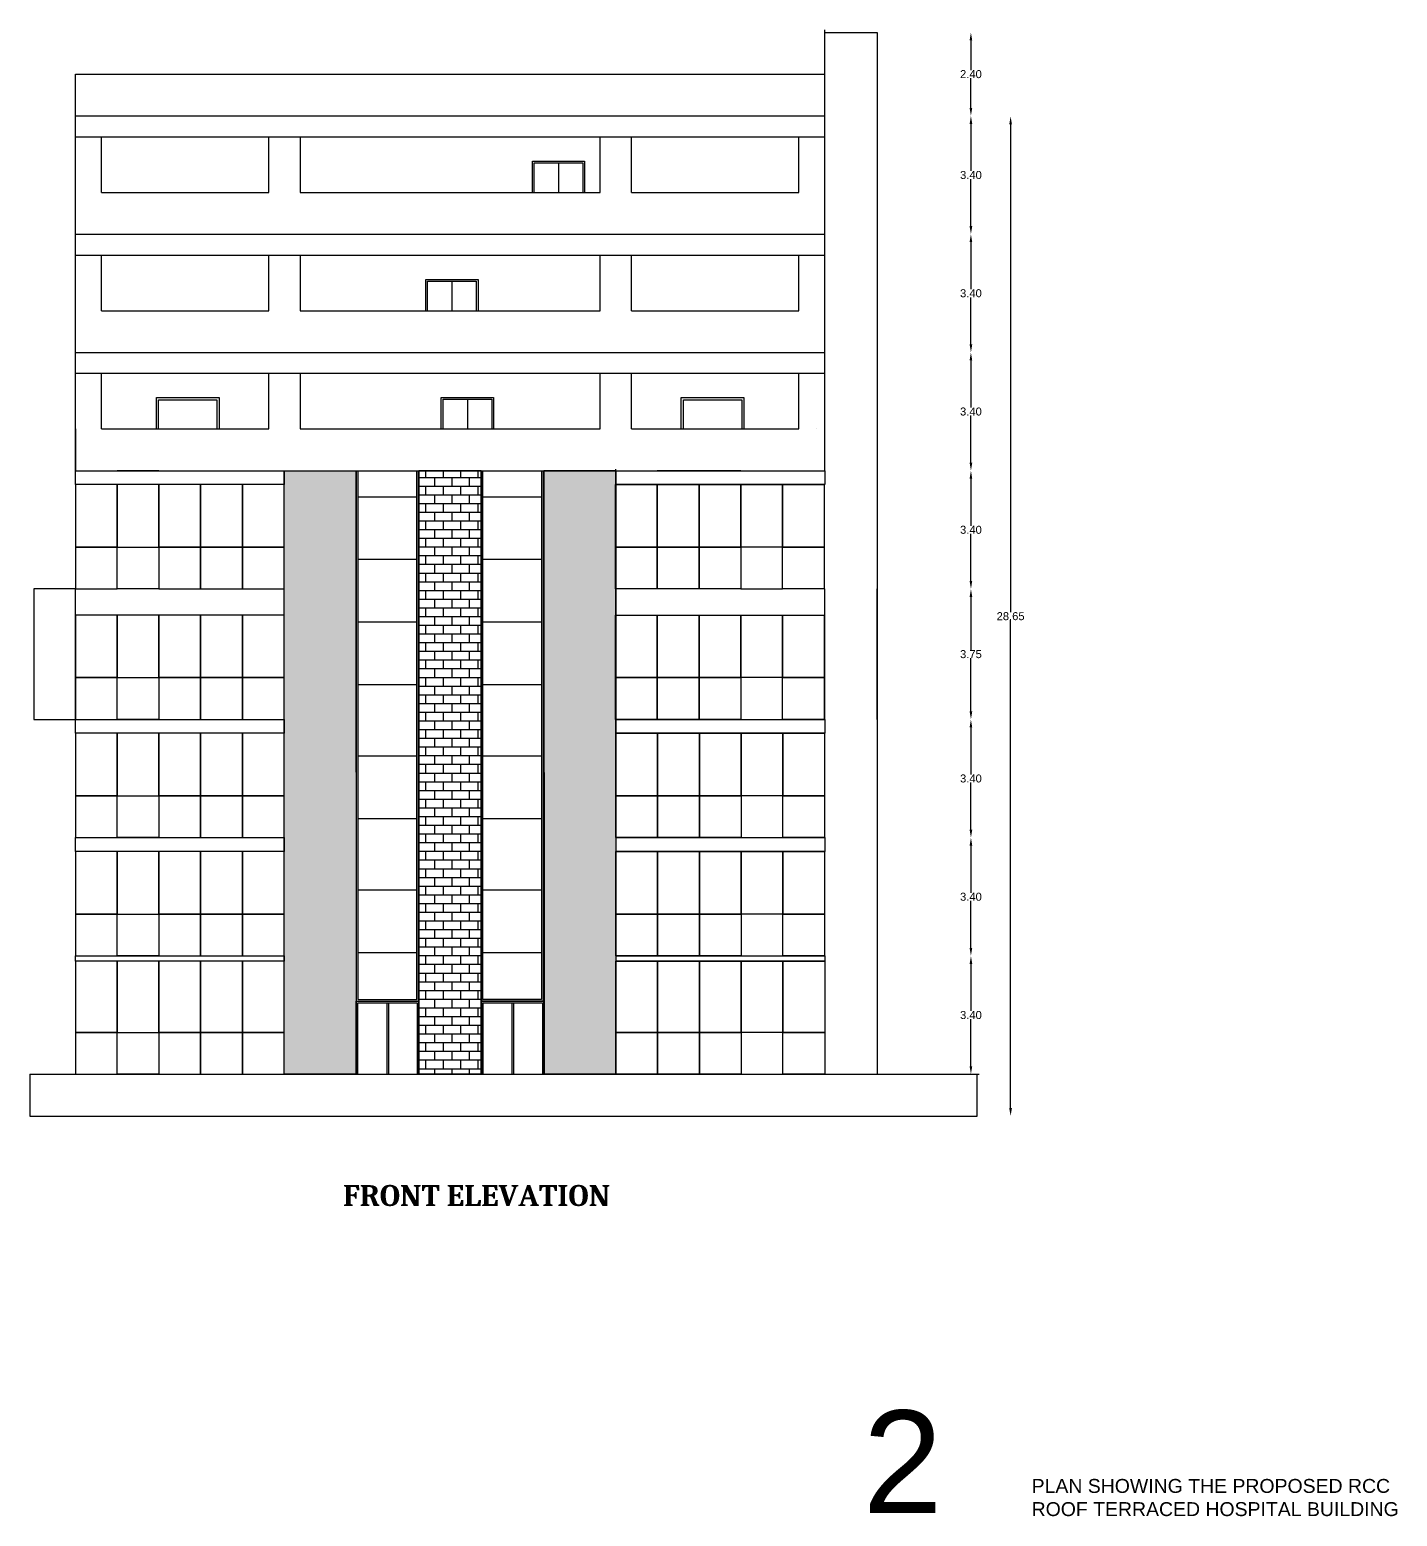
# Model space of a CAD drawing. Header units: metres. Extents: x -38 to 401, y 28 to 287.
# Drawn here: x 253.47 to 292.79, y 218.32 to 261.06 of the extents above; entities that cross this region are included whole.
import ezdxf

# ---------------------------------------------------------------- set-up
doc = ezdxf.new("R2010")
doc.units = ezdxf.units.M
doc.styles.get("Standard").update_dxf_attribs({"font": 'arial.ttf'})
doc.dimstyles.get("Standard").update_dxf_attribs({"dimtxt": 0.18, "dimasz": 0.18, "dimexe": 0.18, "dimexo": 0.0625, "dimgap": 0.09, "dimtad": 0, "dimtih": 1, "dimtoh": 1, "dimdec": 4, "dimzin": 0, "dimdsep": 46, "dimtxsty": 'Standard', "dimcen": 0.09, "dimadec": 0, "dimazin": 0, "dimtfac": 1, "dimtdec": 4, "dimtofl": 0, "dimtmove": 0, "dimatfit": 3, "dimfxl": 0, "dimtolj": 1, "dimtzin": 0, "dimarcsym": 0})

# ---------------------------------------------------------------- blocks, each defined once
blk = doc.blocks.new('*D74')
at = {"color": 0, "lineweight": -2}
for p, q in [((280.534, 234.199), (280.534, 232.847)), ((280.534, 231.259), (280.534, 232.612))]:
    blk.add_line(p, q, dxfattribs=at)
at = {"color": 0}
for points in [[(280.496, 234.199), (280.572, 234.199), (280.534, 234.429)], [(280.496, 231.259), (280.572, 231.259), (280.534, 231.029)]]:
    blk.add_solid(points, dxfattribs=at)
at = {"layer": 'Defpoints', "color": 0}
for p in [(277.836, 234.429), (280.534, 234.429), (277.836, 231.029)]:
    blk.add_point(p, dxfattribs=at)
at = {"color": 0, "lineweight": 25, "insert": (280.534, 232.729), "char_height": 0.23, "attachment_point": 5}
blk.add_mtext('\\A1;3.40', dxfattribs=at)
blk = doc.blocks.new('*D75')
at = {"color": 0, "lineweight": -2}
for p, q in [((280.534, 237.599), (280.534, 236.247)), ((280.534, 234.659), (280.534, 236.012))]:
    blk.add_line(p, q, dxfattribs=at)
at = {"color": 0}
for points in [[(280.496, 237.599), (280.572, 237.599), (280.534, 237.829)], [(280.496, 234.659), (280.572, 234.659), (280.534, 234.429)]]:
    blk.add_solid(points, dxfattribs=at)
at = {"layer": 'Defpoints', "color": 0}
for p in [(277.836, 237.829), (280.534, 237.829), (277.836, 234.429)]:
    blk.add_point(p, dxfattribs=at)
at = {"color": 0, "lineweight": 25, "insert": (280.534, 236.129), "char_height": 0.23, "attachment_point": 5}
blk.add_mtext('\\A1;3.40', dxfattribs=at)
blk = doc.blocks.new('*D76')
at = {"color": 0, "lineweight": -2}
for p, q in [((280.534, 240.999), (280.534, 239.647)), ((280.534, 238.059), (280.534, 239.412))]:
    blk.add_line(p, q, dxfattribs=at)
at = {"color": 0}
for points in [[(280.496, 240.999), (280.572, 240.999), (280.534, 241.229)], [(280.496, 238.059), (280.572, 238.059), (280.534, 237.829)]]:
    blk.add_solid(points, dxfattribs=at)
at = {"layer": 'Defpoints', "color": 0}
for p in [(277.836, 241.229), (280.534, 241.229), (277.836, 237.829)]:
    blk.add_point(p, dxfattribs=at)
at = {"color": 0, "lineweight": 25, "insert": (280.534, 239.529), "char_height": 0.23, "attachment_point": 5}
blk.add_mtext('\\A1;3.40', dxfattribs=at)
blk = doc.blocks.new('*D77')
at = {"color": 0, "lineweight": -2}
for p, q in [((280.534, 244.749), (280.534, 243.222)), ((280.534, 241.459), (280.534, 242.987))]:
    blk.add_line(p, q, dxfattribs=at)
at = {"color": 0}
for points in [[(280.496, 244.749), (280.572, 244.749), (280.534, 244.979)], [(280.496, 241.459), (280.572, 241.459), (280.534, 241.229)]]:
    blk.add_solid(points, dxfattribs=at)
at = {"layer": 'Defpoints', "color": 0}
for p in [(277.836, 244.979), (280.534, 244.979), (277.836, 241.229)]:
    blk.add_point(p, dxfattribs=at)
at = {"color": 0, "lineweight": 25, "insert": (280.534, 243.104), "char_height": 0.23, "attachment_point": 5}
blk.add_mtext('\\A1;3.75', dxfattribs=at)
blk = doc.blocks.new('*D78')
at = {"color": 0, "lineweight": -2}
for p, q in [((280.534, 248.149), (280.534, 246.797)), ((280.534, 245.209), (280.534, 246.562))]:
    blk.add_line(p, q, dxfattribs=at)
at = {"color": 0}
for points in [[(280.496, 248.149), (280.572, 248.149), (280.534, 248.379)], [(280.496, 245.209), (280.572, 245.209), (280.534, 244.979)]]:
    blk.add_solid(points, dxfattribs=at)
at = {"layer": 'Defpoints', "color": 0}
for p in [(277.836, 248.379), (280.534, 248.379), (277.836, 244.979)]:
    blk.add_point(p, dxfattribs=at)
at = {"color": 0, "lineweight": 25, "insert": (280.534, 246.679), "char_height": 0.23, "attachment_point": 5}
blk.add_mtext('\\A1;3.40', dxfattribs=at)
blk = doc.blocks.new('*D79')
at = {"color": 0, "lineweight": -2}
for p, q in [((280.534, 251.549), (280.534, 250.197)), ((280.534, 248.609), (280.534, 249.962))]:
    blk.add_line(p, q, dxfattribs=at)
at = {"color": 0}
for points in [[(280.496, 251.549), (280.572, 251.549), (280.534, 251.779)], [(280.496, 248.609), (280.572, 248.609), (280.534, 248.379)]]:
    blk.add_solid(points, dxfattribs=at)
at = {"layer": 'Defpoints', "color": 0}
for p in [(277.836, 251.779), (280.534, 251.779), (277.836, 248.379)]:
    blk.add_point(p, dxfattribs=at)
at = {"color": 0, "lineweight": 25, "insert": (280.534, 250.079), "char_height": 0.23, "attachment_point": 5}
blk.add_mtext('\\A1;3.40', dxfattribs=at)
blk = doc.blocks.new('*D80')
at = {"color": 0, "lineweight": -2}
for p, q in [((280.534, 254.949), (280.534, 253.597)), ((280.534, 252.009), (280.534, 253.362))]:
    blk.add_line(p, q, dxfattribs=at)
at = {"color": 0}
for points in [[(280.496, 254.949), (280.572, 254.949), (280.534, 255.179)], [(280.496, 252.009), (280.572, 252.009), (280.534, 251.779)]]:
    blk.add_solid(points, dxfattribs=at)
at = {"layer": 'Defpoints', "color": 0}
for p in [(277.836, 255.179), (280.534, 255.179), (277.836, 251.779)]:
    blk.add_point(p, dxfattribs=at)
at = {"color": 0, "lineweight": 25, "insert": (280.534, 253.479), "char_height": 0.23, "attachment_point": 5}
blk.add_mtext('\\A1;3.40', dxfattribs=at)
blk = doc.blocks.new('*D81')
at = {"color": 0, "lineweight": -2}
for p, q in [((280.534, 258.349), (280.534, 256.997)), ((280.534, 255.409), (280.534, 256.762))]:
    blk.add_line(p, q, dxfattribs=at)
at = {"color": 0}
for points in [[(280.496, 258.349), (280.572, 258.349), (280.534, 258.579)], [(280.496, 255.409), (280.572, 255.409), (280.534, 255.179)]]:
    blk.add_solid(points, dxfattribs=at)
at = {"layer": 'Defpoints', "color": 0}
for p in [(277.836, 258.579), (280.534, 258.579), (277.836, 255.179)]:
    blk.add_point(p, dxfattribs=at)
at = {"color": 0, "lineweight": 25, "insert": (280.534, 256.879), "char_height": 0.23, "attachment_point": 5}
blk.add_mtext('\\A1;3.40', dxfattribs=at)
blk = doc.blocks.new('*D82')
at = {"color": 0, "lineweight": -2}
for p, q in [((280.534, 260.749), (280.534, 259.897)), ((280.534, 258.809), (280.534, 259.662))]:
    blk.add_line(p, q, dxfattribs=at)
at = {"color": 0}
for points in [[(280.496, 260.749), (280.572, 260.749), (280.534, 260.979)], [(280.496, 258.809), (280.572, 258.809), (280.534, 258.579)]]:
    blk.add_solid(points, dxfattribs=at)
at = {"layer": 'Defpoints', "color": 0}
for p in [(277.836, 260.979), (280.534, 260.979), (277.836, 258.579)]:
    blk.add_point(p, dxfattribs=at)
at = {"color": 0, "lineweight": 25, "insert": (280.534, 259.779), "char_height": 0.23, "attachment_point": 5}
blk.add_mtext('\\A1;2.40', dxfattribs=at)
blk = doc.blocks.new('*D83')
at = {"color": 0, "lineweight": -2}
for p, q in [((281.675, 258.335), (281.675, 244.312)), ((281.675, 230.054), (281.675, 244.077))]:
    blk.add_line(p, q, dxfattribs=at)
at = {"color": 0}
for points in [[(281.636, 258.335), (281.713, 258.335), (281.675, 258.565)], [(281.636, 230.054), (281.713, 230.054), (281.675, 229.824)]]:
    blk.add_solid(points, dxfattribs=at)
at = {"layer": 'Defpoints', "color": 0}
for p in [(281.301, 258.565), (281.675, 258.565), (280.715, 229.824, -1.97)]:
    blk.add_point(p, dxfattribs=at)
at = {"color": 0, "lineweight": 25, "insert": (281.675, 244.195), "char_height": 0.23, "attachment_point": 5}
blk.add_mtext('\\A1;28.65', dxfattribs=at)

msp = doc.modelspace()

# ---------------------------------------------------------------- hatches: boundary and pattern name
at = {"lineweight": 25}
h = msp.add_hatch(color=7, dxfattribs=at)
h.dxf.hatch_style = 1
h.paths.add_polyline_path([(260.78604, 248.37909), (262.86158, 248.37909), (262.86158, 231.02909), (260.78604, 231.02909)])
h.paths.add_polyline_path([(268.25014, 248.38324), (270.32568, 248.38324), (270.32568, 231.03324), (268.25014, 231.03324)])
h = msp.add_hatch(dxfattribs=at)
h.set_pattern_fill('BRICK')
h.set_pattern_definition([(0, (-2182.3855, 2018.43732), (0, 0.25), []), (90, (-2182.3855, 2018.4373), (-0.5, 0), [0.25, -0.25]), (90, (-2182.1355, 2018.4373), (-0.5, 0), [-0.25, 0.25])])
h.paths.add_polyline_path([(264.66158, 231.0281), (266.44825, 231.0281), (266.44825, 248.37909), (264.66158, 248.37909)])

# ---------------------------------------------------------------- linework, layer by layer
at = {"color": 7, "lineweight": 25}
for p, q in [((254.78568, 259.77909), (276.33568, 259.77909)), ((254.78568, 258.57909), (254.78568, 259.77909)), ((254.78568, 258.57909), (276.33568, 258.57909)), ((268.67568, 257.22909), (268.67568, 256.37909)), ((254.78568, 255.17909), (276.33568, 255.17909)), ((265.61214, 253.82909), (265.61214, 252.97909)), ((266.05612, 250.43324), (266.05612, 249.57909)), ((262.85194, 248.37909), (262.86158, 231.02909)), ((264.65194, 248.37909), (264.66158, 231.02909)), ((266.45014, 248.37909), (266.45978, 231.02909)), ((268.25014, 248.38324), (268.25978, 231.02909)), ((262.90958, 247.63109), (264.60205, 247.63109)), ((266.49625, 247.63109), (268.18871, 247.63109)), ((262.90958, 245.83109), (264.60205, 245.83109)), ((266.49625, 245.83109), (268.18871, 245.83109)), ((277.83568, 241.22909), (277.83568, 244.97909)), ((262.90958, 244.03109), (264.60205, 244.03109)), ((266.49625, 244.03109), (268.18871, 244.03109)), ((262.90958, 242.23109), (264.60205, 242.23109)), ((266.49625, 242.23109), (268.18871, 242.23109)), ((276.33568, 241.22909), (276.33619, 241.22909)), ((262.90958, 240.18109), (264.60205, 240.18109)), ((266.49625, 240.18109), (268.18871, 240.18109)), ((262.90958, 238.38109), (264.60205, 238.38109)), ((266.49625, 238.38109), (268.18871, 238.38109)), ((262.90958, 236.33109), (264.60205, 236.33109)), ((266.49625, 236.33109), (268.18871, 236.33109)), ((262.90958, 234.53109), (264.60205, 234.53109)), ((266.49625, 234.53109), (268.18871, 234.53109)), ((263.73758, 233.08109), (263.73758, 231.02909)), ((263.78558, 233.08109), (263.78558, 231.02909)), ((267.33578, 233.08109), (267.33578, 231.02909)), ((267.38378, 233.08109), (267.38378, 231.02909)), ((253.47129, 231.02909), (280.77255, 231.02909)), ((253.47129, 231.02909), (253.47129, 229.82437)), ((254.78568, 231.02909), (276.33568, 231.02909)), ((280.71525, 229.82437), (280.71525, 231.02909)), ((253.47129, 229.82437), (280.71525, 229.82437))]:
    msp.add_line(p, q, dxfattribs=at)
for points in [[(276.33568, 255.17909), (276.33551, 261.05629)], [(276.33568, 260.97909), (277.83568, 260.97909), (277.83568, 231.02909)], [(254.78568, 255.17909), (254.78568, 258.57909)], [(254.78568, 258.57909), (276.33568, 258.57909)], [(254.78568, 257.97909), (276.33568, 257.97909)], [(255.53568, 256.37909), (255.53568, 257.97909)], [(260.34568, 256.37909), (260.34568, 257.97909)], [(261.24568, 257.97909), (261.24568, 256.37909)], [(269.87568, 256.37909), (269.87568, 257.97909)], [(270.77568, 256.37909), (270.77568, 257.97909)], [(275.58568, 256.37909), (275.58568, 257.97909)], [(275.58568, 256.37909), (275.58568, 257.97909)], [(267.92568, 256.37909), (267.92568, 257.27909), (269.42568, 257.27909), (269.42568, 256.37909)], [(267.97568, 256.37909), (267.97568, 257.22909), (269.37568, 257.22909), (269.37568, 256.37909)], [(255.53568, 256.37909), (260.34568, 256.37909)], [(261.24568, 256.37909), (269.87568, 256.37909)], [(270.77568, 256.37909), (275.58568, 256.37909)], [(254.78568, 251.77909), (254.78568, 255.17909)], [(254.78568, 255.17909), (276.33568, 255.17909)], [(276.33568, 251.77909), (276.33558, 255.17909)], [(254.78568, 254.57909), (276.33568, 254.57909)], [(255.53568, 252.97909), (255.53568, 254.57909)], [(260.34568, 252.97909), (260.34568, 254.57909)], [(261.24568, 254.57909), (261.24568, 252.97909)], [(269.87568, 252.97909), (269.87568, 254.57909)], [(270.77568, 252.97909), (270.77568, 254.57909)], [(275.58568, 252.97909), (275.58568, 254.57909)], [(275.58568, 252.97909), (275.58568, 254.57909)], [(264.86214, 252.97909), (264.86214, 253.87909), (266.36214, 253.87909), (266.36214, 252.97909)], [(264.91214, 252.97909), (264.91214, 253.82909), (266.31214, 253.82909), (266.31214, 252.97909)], [(255.53568, 252.97909), (260.34568, 252.97909)], [(261.24568, 252.97909), (269.87568, 252.97909)], [(270.77568, 252.97909), (275.58568, 252.97909)], [(254.78568, 248.37909), (254.78568, 251.77909)], [(254.78568, 251.77909), (276.33568, 251.77909)], [(268.24825, 251.77909), (270.31415, 251.77909)], [(276.33568, 248.37909), (276.33558, 251.77909)], [(254.78568, 251.17909), (276.33568, 251.17909)], [(255.53568, 249.57909), (255.53568, 251.17909)], [(260.34568, 249.57909), (260.34568, 251.17909)], [(261.24568, 251.17909), (261.24568, 249.57909)], [(269.87568, 249.57909), (269.87568, 251.17909)], [(270.77568, 249.57909), (270.77568, 251.17909)], [(275.58568, 249.57909), (275.58568, 251.17909)], [(275.58568, 249.57909), (275.58568, 251.17909)], [(257.11568, 249.57909), (257.11568, 250.47909), (258.91568, 250.47909), (258.91568, 249.57909)], [(265.30612, 249.57909), (265.30612, 250.48324), (266.80612, 250.48324), (266.80612, 249.57909)], [(272.20568, 249.57909), (272.20568, 250.47909), (274.00568, 250.47909), (274.00568, 249.57909)], [(257.17568, 249.57909), (257.17568, 250.41909), (258.85568, 250.41909), (258.85568, 249.57909)], [(265.35612, 249.57909), (265.35612, 250.43324), (266.75612, 250.43324), (266.75612, 249.57909)], [(272.26568, 249.57909), (272.26568, 250.41909), (273.94568, 250.41909), (273.94568, 249.57909)], [(254.78568, 249.57909), (254.78568, 248.37909), (255.98568, 248.37909)], [(255.53568, 249.57909), (260.34568, 249.57909)], [(261.24568, 249.57909), (269.87568, 249.57909)], [(270.77568, 249.57909), (275.58568, 249.57909)], [(276.10565, 249.57909), (276.10568, 249.57909)], [(255.01568, 248.37909), (276.10568, 248.37909)], [(257.18568, 248.37909), (255.98568, 248.37909)], [(257.18568, 248.37909), (258.38568, 248.37909)], [(258.38568, 248.37909), (259.58568, 248.37909)], [(262.86158, 248.37909), (262.86158, 233.12909), (264.65005, 233.12909), (264.65005, 248.37909)], [(262.90958, 248.37909), (262.90958, 233.17709), (264.60205, 233.17709), (264.60205, 248.37909)], [(266.45014, 248.37909), (266.45978, 231.02909), (264.66158, 231.02909), (264.65194, 248.37909)], [(268.23671, 248.37909), (268.23671, 233.12909), (266.44825, 233.12909), (266.44825, 248.37909)], [(268.18871, 248.37909), (268.18871, 233.17709), (266.49625, 233.17709), (266.49625, 248.37909)], [(270.31601, 248.42717), (270.32568, 231.02909), (268.25978, 231.02909), (268.25014, 248.38324)], [(272.71601, 248.37909), (271.51601, 248.37909)], [(273.91601, 248.37909), (272.71601, 248.37909)], [(273.91601, 248.37909), (275.11601, 248.37909)], [(276.33619, 241.22909), (276.33568, 244.97909)], [(277.83568, 244.97909), (277.83619, 241.22909), (277.83568, 241.22909)], [(262.86158, 231.02909), (262.86158, 233.12909), (264.66158, 233.12909), (264.66158, 231.02909)], [(262.90958, 231.02909), (262.90958, 233.08109), (264.61358, 233.08109), (264.61358, 231.02909)], [(266.45978, 231.02909), (266.45978, 233.12909), (268.25978, 233.12909), (268.25978, 231.02909)], [(266.50778, 231.02909), (266.50778, 233.08109), (268.21178, 233.08109), (268.21178, 231.02909)]]:
    msp.add_lwpolyline(points, dxfattribs=at)
for points in [[(254.78568, 248.37909), (260.78568, 248.37909), (260.78568, 247.97909), (254.78568, 247.97909)], [(260.78604, 248.37909), (262.86158, 248.37909), (262.86158, 231.02909), (260.78604, 231.02909)], [(264.66158, 231.0281), (266.44825, 231.0281), (266.44825, 248.37909), (264.66158, 248.37909)], [(268.25014, 248.38324), (270.32568, 248.38324), (270.32568, 231.03324), (268.25014, 231.03324)], [(270.33568, 248.37909), (276.33568, 248.37909), (276.33568, 247.97909), (270.33568, 247.97909)], [(254.78568, 246.17909), (255.98568, 246.17909), (255.98568, 247.97909), (254.78568, 247.97909)], [(255.98568, 246.17909), (257.18568, 246.17909), (257.18568, 247.97909), (255.98568, 247.97909)], [(257.18568, 246.17909), (258.38568, 246.17909), (258.38568, 247.97909), (257.18568, 247.97909)], [(258.38568, 246.17909), (259.58568, 246.17909), (259.58568, 247.97909), (258.38568, 247.97909)], [(259.58568, 246.17909), (260.78568, 246.17909), (260.78568, 247.97909), (259.58568, 247.97909)], [(271.51601, 246.17909), (270.31601, 246.17909), (270.31601, 247.97909), (271.51601, 247.97909)], [(272.71601, 246.17909), (271.51601, 246.17909), (271.51601, 247.97909), (272.71601, 247.97909)], [(273.91601, 246.17909), (272.71601, 246.17909), (272.71601, 247.97909), (273.91601, 247.97909)], [(275.11601, 246.17909), (273.91601, 246.17909), (273.91601, 247.97909), (275.11601, 247.97909)], [(276.31601, 246.17909), (275.11601, 246.17909), (275.11601, 247.97909), (276.31601, 247.97909)], [(255.98568, 246.17909), (254.78568, 246.17909), (254.78568, 244.97909), (255.98568, 244.97909)], [(255.98568, 246.17909), (257.18568, 246.17909), (257.18568, 244.97909), (255.98568, 244.97909)], [(258.38568, 246.17909), (257.18568, 246.17909), (257.18568, 244.97909), (258.38568, 244.97909)], [(259.58568, 246.17909), (258.38568, 246.17909), (258.38568, 244.97909), (259.58568, 244.97909)], [(260.78568, 246.17909), (259.58568, 246.17909), (259.58568, 244.97909), (260.78568, 244.97909)], [(270.31601, 246.17909), (271.51601, 246.17909), (271.51601, 244.97909), (270.31601, 244.97909)], [(271.51601, 246.17909), (272.71601, 246.17909), (272.71601, 244.97909), (271.51601, 244.97909)], [(272.71601, 246.17909), (273.91601, 246.17909), (273.91601, 244.97909), (272.71601, 244.97909)], [(275.11601, 246.17909), (273.91601, 246.17909), (273.91601, 244.97909), (275.11601, 244.97909)], [(275.11601, 246.17909), (276.31601, 246.17909), (276.31601, 244.97909), (275.11601, 244.97909)], [(254.78568, 244.97909), (253.58568, 244.97909), (253.58568, 241.22936), (254.78568, 241.22909)], [(254.78568, 242.42909), (255.98568, 242.42909), (255.98568, 244.22909), (254.78568, 244.22909)], [(255.98568, 242.42909), (257.18568, 242.42909), (257.18568, 244.22909), (255.98568, 244.22909)], [(257.18568, 242.42909), (258.38568, 242.42909), (258.38568, 244.22909), (257.18568, 244.22909)], [(258.38568, 242.42909), (259.58568, 242.42909), (259.58568, 244.22909), (258.38568, 244.22909)], [(259.58568, 242.42909), (260.78568, 242.42909), (260.78568, 244.22909), (259.58568, 244.22909)], [(271.51601, 242.42909), (270.31601, 242.42909), (270.31601, 244.22909), (271.51601, 244.22909)], [(272.71601, 242.42909), (271.51601, 242.42909), (271.51601, 244.22909), (272.71601, 244.22909)], [(273.91601, 242.42909), (272.71601, 242.42909), (272.71601, 244.22909), (273.91601, 244.22909)], [(275.11601, 242.42909), (273.91601, 242.42909), (273.91601, 244.22909), (275.11601, 244.22909)], [(276.31601, 242.42909), (275.11601, 242.42909), (275.11601, 244.22909), (276.31601, 244.22909)], [(255.98568, 242.42909), (254.78568, 242.42909), (254.78568, 241.22909), (255.98568, 241.22909)], [(255.98568, 242.42909), (257.18568, 242.42909), (257.18568, 241.22909), (255.98568, 241.22909)], [(258.38568, 242.42909), (257.18568, 242.42909), (257.18568, 241.22909), (258.38568, 241.22909)], [(259.58568, 242.42909), (258.38568, 242.42909), (258.38568, 241.22909), (259.58568, 241.22909)], [(260.78568, 242.42909), (259.58568, 242.42909), (259.58568, 241.22909), (260.78568, 241.22909)], [(270.31601, 242.42909), (271.51601, 242.42909), (271.51601, 241.22909), (270.31601, 241.22909)], [(271.51601, 242.42909), (272.71601, 242.42909), (272.71601, 241.22909), (271.51601, 241.22909)], [(272.71601, 242.42909), (273.91601, 242.42909), (273.91601, 241.22909), (272.71601, 241.22909)], [(275.11601, 242.42909), (273.91601, 242.42909), (273.91601, 241.22909), (275.11601, 241.22909)], [(275.11601, 242.42909), (276.31601, 242.42909), (276.31601, 241.22909), (275.11601, 241.22909)], [(254.78568, 241.22909), (260.78568, 241.22909), (260.78568, 240.82909), (254.78568, 240.82909)], [(270.33568, 241.22909), (276.33568, 241.22909), (276.33568, 240.82909), (270.33568, 240.82909)], [(254.78568, 239.02909), (255.98568, 239.02909), (255.98568, 240.82909), (254.78568, 240.82909)], [(255.98568, 239.02909), (257.18568, 239.02909), (257.18568, 240.82909), (255.98568, 240.82909)], [(257.18568, 239.02909), (258.38568, 239.02909), (258.38568, 240.82909), (257.18568, 240.82909)], [(258.38568, 239.02909), (259.58568, 239.02909), (259.58568, 240.82909), (258.38568, 240.82909)], [(259.58568, 239.02909), (260.78568, 239.02909), (260.78568, 240.82909), (259.58568, 240.82909)], [(271.52568, 239.02909), (270.32568, 239.02909), (270.32568, 240.82909), (271.52568, 240.82909)], [(272.72568, 239.02909), (271.52568, 239.02909), (271.52568, 240.82909), (272.72568, 240.82909)], [(273.92568, 239.02909), (272.72568, 239.02909), (272.72568, 240.82909), (273.92568, 240.82909)], [(275.12568, 239.02909), (273.92568, 239.02909), (273.92568, 240.82909), (275.12568, 240.82909)], [(276.32568, 239.02909), (275.12568, 239.02909), (275.12568, 240.82909), (276.32568, 240.82909)], [(255.98568, 239.02909), (254.78568, 239.02909), (254.78568, 237.82909), (255.98568, 237.82909)], [(255.98568, 239.02909), (257.18568, 239.02909), (257.18568, 237.82909), (255.98568, 237.82909)], [(258.38568, 239.02909), (257.18568, 239.02909), (257.18568, 237.82909), (258.38568, 237.82909)], [(259.58568, 239.02909), (258.38568, 239.02909), (258.38568, 237.82909), (259.58568, 237.82909)], [(260.78568, 239.02909), (259.58568, 239.02909), (259.58568, 237.82909), (260.78568, 237.82909)], [(270.32568, 239.02909), (271.52568, 239.02909), (271.52568, 237.82909), (270.32568, 237.82909)], [(271.52568, 239.02909), (272.72568, 239.02909), (272.72568, 237.82909), (271.52568, 237.82909)], [(272.72568, 239.02909), (273.92568, 239.02909), (273.92568, 237.82909), (272.72568, 237.82909)], [(275.12568, 239.02909), (273.92568, 239.02909), (273.92568, 237.82909), (275.12568, 237.82909)], [(275.12568, 239.02909), (276.32568, 239.02909), (276.32568, 237.82909), (275.12568, 237.82909)], [(254.78568, 237.82909), (260.78568, 237.82909), (260.78568, 237.42909), (254.78568, 237.42909)], [(270.33568, 237.82909), (276.33568, 237.82909), (276.33568, 237.42909), (270.33568, 237.42909)], [(254.78568, 235.62909), (255.98568, 235.62909), (255.98568, 237.42909), (254.78568, 237.42909)], [(255.98568, 235.62909), (257.18568, 235.62909), (257.18568, 237.42909), (255.98568, 237.42909)], [(257.18568, 235.62909), (258.38568, 235.62909), (258.38568, 237.42909), (257.18568, 237.42909)], [(258.38568, 235.62909), (259.58568, 235.62909), (259.58568, 237.42909), (258.38568, 237.42909)], [(259.58568, 235.62909), (260.78568, 235.62909), (260.78568, 237.42909), (259.58568, 237.42909)], [(271.52568, 235.62909), (270.32568, 235.62909), (270.32568, 237.42909), (271.52568, 237.42909)], [(272.72568, 235.62909), (271.52568, 235.62909), (271.52568, 237.42909), (272.72568, 237.42909)], [(273.92568, 235.62909), (272.72568, 235.62909), (272.72568, 237.42909), (273.92568, 237.42909)], [(275.12568, 235.62909), (273.92568, 235.62909), (273.92568, 237.42909), (275.12568, 237.42909)], [(276.32568, 235.62909), (275.12568, 235.62909), (275.12568, 237.42909), (276.32568, 237.42909)], [(255.98568, 235.62909), (254.78568, 235.62909), (254.78568, 234.42909), (255.98568, 234.42909)], [(255.98568, 235.62909), (257.18568, 235.62909), (257.18568, 234.42909), (255.98568, 234.42909)], [(258.38568, 235.62909), (257.18568, 235.62909), (257.18568, 234.42909), (258.38568, 234.42909)], [(259.58568, 235.62909), (258.38568, 235.62909), (258.38568, 234.42909), (259.58568, 234.42909)], [(260.78568, 235.62909), (259.58568, 235.62909), (259.58568, 234.42909), (260.78568, 234.42909)], [(270.32568, 235.62909), (271.52568, 235.62909), (271.52568, 234.42909), (270.32568, 234.42909)], [(271.52568, 235.62909), (272.72568, 235.62909), (272.72568, 234.42909), (271.52568, 234.42909)], [(272.72568, 235.62909), (273.92568, 235.62909), (273.92568, 234.42909), (272.72568, 234.42909)], [(275.12568, 235.62909), (273.92568, 235.62909), (273.92568, 234.42909), (275.12568, 234.42909)], [(275.12568, 235.62909), (276.32568, 235.62909), (276.32568, 234.42909), (275.12568, 234.42909)], [(254.78568, 234.42909), (260.78568, 234.42909), (260.78568, 234.27909), (254.78568, 234.27909)], [(254.78568, 232.22909), (255.98568, 232.22909), (255.98568, 234.27909), (254.78568, 234.27909)], [(255.98568, 232.22909), (257.18568, 232.22909), (257.18568, 234.27909), (255.98568, 234.27909)], [(257.18568, 232.22909), (258.38568, 232.22909), (258.38568, 234.27909), (257.18568, 234.27909)], [(258.38568, 232.22909), (259.58568, 232.22909), (259.58568, 234.27909), (258.38568, 234.27909)], [(259.58568, 232.22909), (260.78568, 232.22909), (260.78568, 234.27909), (259.58568, 234.27909)], [(271.52568, 232.22909), (270.32568, 232.22909), (270.32568, 234.27909), (271.52568, 234.27909)], [(270.33568, 234.42909), (276.33568, 234.42909), (276.33568, 234.27909), (270.33568, 234.27909)], [(272.72568, 232.22909), (271.52568, 232.22909), (271.52568, 234.27909), (272.72568, 234.27909)], [(273.92568, 232.22909), (272.72568, 232.22909), (272.72568, 234.27909), (273.92568, 234.27909)], [(275.12568, 232.22909), (273.92568, 232.22909), (273.92568, 234.27909), (275.12568, 234.27909)], [(276.33568, 232.2294), (275.12568, 232.22909), (275.12568, 234.27909), (276.33568, 234.27909)], [(255.98568, 232.22909), (254.78568, 232.22909), (254.78568, 231.02909), (255.98568, 231.02909)], [(255.98568, 232.22909), (257.18568, 232.22909), (257.18568, 231.02909), (255.98568, 231.02909)], [(258.38568, 232.22909), (257.18568, 232.22909), (257.18568, 231.02909), (258.38568, 231.02909)], [(259.58568, 232.22909), (258.38568, 232.22909), (258.38568, 231.02909), (259.58568, 231.02909)], [(260.78568, 232.22909), (259.58568, 232.22909), (259.58568, 231.02909), (260.78568, 231.02909)], [(270.32568, 232.22909), (271.52568, 232.22909), (271.52568, 231.02909), (270.32568, 231.02909)], [(271.52568, 232.22909), (272.72568, 232.22909), (272.72568, 231.02909), (271.52568, 231.02909)], [(272.72568, 232.22909), (273.92568, 232.22909), (273.92568, 231.02909), (272.72568, 231.02909)], [(275.12568, 232.22909), (273.92568, 232.22909), (273.92568, 231.02909), (275.12568, 231.02909)], [(275.12568, 232.22909), (276.33568, 232.2294), (276.33568, 231.02909), (275.12568, 231.02909)]]:
    msp.add_lwpolyline(points, close=True, dxfattribs=at)

# ---------------------------------------------------------------- texts
msp.add_text('2', height=2.95017, dxfattribs=at).set_placement((277.42546, 218.41147))
at = {"color": 7, "lineweight": 25, "insert": (262.48104, 227.84103, 1.96973), "char_height": 0.6, "width": 35.3160154, "attachment_point": 1}
msp.add_mtext('\\A1;{\\fCambria|b1|i0|c0|p18;FRONT ELEVATION}', dxfattribs=at)
at = {"color": 7, "lineweight": 25, "insert": (282.27925, 219.39205), "char_height": 0.4, "attachment_point": 1}
msp.add_mtext_dynamic_manual_height_columns('{\\C256;PLAN SHOWING THE PROPOSED RCC ROOF TERRACED HOSPITAL BUILDING }', width=12.0389724, gutter_width=1.25, heights=[0], dxfattribs=at)

# ---------------------------------------------------------------- dimensions: what is measured, and where the dimension line sits
at = {"color": 7, "lineweight": 25}
for base, p1, p2, text, picture, middle in [((280.53413, 260.97909), (277.83568, 258.57909), (277.83568, 260.97909), '2.40', '*D82', (280.53413, 259.77909)), ((280.53413, 258.57909), (277.83568, 255.17909), (277.83568, 258.57909), '3.40', '*D81', (280.53413, 256.87909)), ((281.6745, 258.56519, 1.96973), (280.71525, 229.82437), (281.3005, 258.56519, 1.96973), '28.65', '*D83', (281.6745, 244.19478, 1.96973)), ((280.53413, 255.17909), (277.83568, 251.77909), (277.83568, 255.17909), '3.40', '*D80', (280.53413, 253.47909)), ((280.53413, 251.77909), (277.83568, 248.37909), (277.83568, 251.77909), '3.40', '*D79', (280.53413, 250.07909)), ((280.53413, 248.37909), (277.83568, 244.97909), (277.83568, 248.37909), '3.40', '*D78', (280.53413, 246.67909)), ((280.53413, 244.97909), (277.83568, 241.22909), (277.83568, 244.97909), '3.75', '*D77', (280.53413, 243.10409)), ((280.53413, 241.22909), (277.83568, 237.82909), (277.83568, 241.22909), '3.40', '*D76', (280.53413, 239.52909)), ((280.53413, 237.82909), (277.83568, 234.42909), (277.83568, 237.82909), '3.40', '*D75', (280.53413, 236.12909)), ((280.53413, 234.42909), (277.83568, 231.02909), (277.83568, 234.42909), '3.40', '*D74', (280.53413, 232.72909))]:
    dim = msp.add_linear_dim(base=base, p1=p1, p2=p2, angle=90, text=text, dimstyle='Standard', override={"dimscale": 1, "dimtxt": 0.23, "dimasz": 0.23, "dimgap": 0, "dimse1": 1, "dimse2": 1, "dimtmove": 1}, dxfattribs=at)
    dim.commit()
    dim.dimension.update_dxf_attribs({"geometry": picture, "text_midpoint": middle})

doc.saveas('drawing.dxf')
